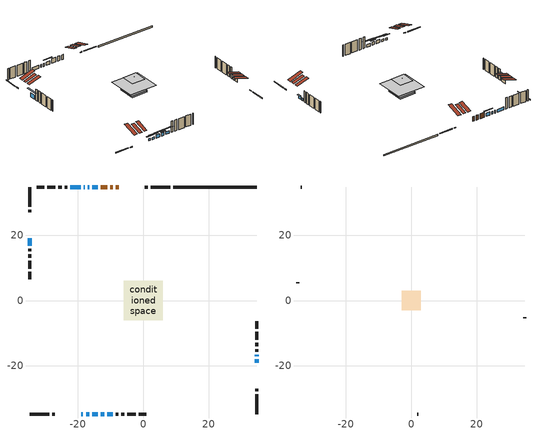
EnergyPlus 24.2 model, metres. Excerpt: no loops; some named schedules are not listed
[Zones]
conditioned space
 floor adiabatic (Floor3 construction): -3.66,-3.66 -3.66,3.66 3.66,3.66 3.66,-3.66 z0.46
 floor adiabatic (AdiabaticFloorConstruction): -6.01,-6.01 -6.01,6.01 6.01,6.01 6.01,-6.01 z2.9
 floor foundation (Slab1 construction): -3.66,-3.66 -3.66,3.66 3.66,3.66 3.66,-3.66 z-0.15
 floor foundation (Slab2 construction): -3.35,-2.29 -3.35,2.29 3.35,2.29 3.35,-2.29 z0
 wall outside (RimJoist1 construction): 8.22,34.75 2.24,34.75 / -34.75,-34.75 -28.77,-34.75 / -34.75,34.75 -34.75,28.77 / 34.75,-34.75 34.75,-28.77 z0.46:0.76
 wall outside (RimJoist2 construction): 1.31,34.75 0.49,34.75 / -27.84,-34.75 -27.02,-34.75 / -34.75,27.84 -34.75,27.02 / 34.75,-27.84 34.75,-27.02 z0.46:0.76
 wall outside (AdiabaticWallConstruction 1): -7.52,34.75 -8.34,34.75 / -9.27,34.75 -10.15,34.75 / -11.08,34.75 -12.99,34.75 z0.46:2.49
 wall outside (AdiabaticWallConstruction): -19.01,-34.75 -18.45,-34.75 / -17.52,-34.75 -16.53,-34.75 z0.46:1.38; -34.75,19.01 -34.75,16.77 z0.46:2.24; -13.92,34.75 -15.64,34.75 / -15.6,-34.75 -13.88,-34.75 / 34.75,-19.01 34.75,-17.96 / -12.95,-34.75 -11.91,-34.75 z0.46:1.83; -16.57,34.75 -16.99,34.75 / -17.92,34.75 -18.15,34.75 / 34.75,-17.04 34.75,-16.62 / -19.07,34.75 -22.34,34.75 z0.46:1.68; -10.98,-34.75 -9.4,-34.75 z0.46:1.63
 wall outside (Wall1 construction): -23.27,34.75 -24.03,34.75 / -8.47,-34.75 -7.71,-34.75 / -34.75,15.84 -34.75,15.08 / 34.75,-15.69 34.75,-14.93 z0.46:5.34
 wall outside (Wall2 construction): -24.96,34.75 -25.96,34.75 / -6.78,-34.75 -5.78,-34.75 / -34.75,14.15 -34.75,13.15 / 34.75,-14 34.75,-13 z0.46:5.34
 wall outside (Wall3 construction): -26.89,34.75 -29.42,34.75 / -4.85,-34.75 -2.32,-34.75 / -34.75,12.22 -34.75,9.68 / 34.75,-12.07 34.75,-9.53 z0.46:5.34
 wall outside (Wall4 construction): -30.35,34.75 -32.62,34.75 / -1.39,-34.75 0.88,-34.75 / -34.75,8.76 -34.75,6.49 / 34.75,-8.6 34.75,-6.34 z0.46:5.34
 wall foundation (FoundationWall1 construction): 34.75,34.75 9.14,34.75 z-0.15:0.46
 window (WindowConstruction 8): -19.01,-34.75 -18.45,-34.75 z0.46:1.37
 window (WindowConstruction 4): -17.52,-34.75 -16.53,-34.75 z0.46:1.37
 window (WindowConstruction 5): -34.75,19.01 -34.75,16.77 z0.46:2.24
 window (WindowConstruction 6): -13.92,34.75 -15.64,34.75 z0.46:1.83
 window (WindowConstruction 7): -15.6,-34.75 -13.88,-34.75 z0.46:1.83
 window (WindowConstruction): 34.75,-19.01 34.75,-17.97 z0.46:1.83
 window (WindowConstruction 1): -12.95,-34.75 -11.91,-34.75 z0.46:1.83
 window (WindowConstruction 9): -16.57,34.75 -16.99,34.75 z0.46:1.68
 window (WindowConstruction 10): -17.92,34.75 -18.15,34.75 z0.46:1.68
 window (WindowConstruction 11): 34.75,-17.04 34.75,-16.62 z0.46:1.68
 window (WindowConstruction 2): -19.07,34.75 -22.34,34.75 z0.46:1.68
 window (WindowConstruction 3): -10.98,-34.75 -9.4,-34.75 z0.46:1.63
 door (Door): -7.52,34.75 -8.34,34.75 z0.46:2.49
 door (Door 1): -9.27,34.75 -10.15,34.75 z0.46:2.49
 door (Door 2): -11.08,34.75 -12.99,34.75 z0.46:2.49
 ceiling adiabatic (AdiabaticFloorConstruction): 6.01,-6.01 6.01,6.01 -6.01,6.01 -6.01,-6.01 z2.9
 roof outside (Roof2 construction): -4.27,34.75,5.34 -4.27,29.77,7 -2.96,29.77,7 -2.96,34.75,5.34; -22.26,-34.75,5.34 -22.26,-29.77,7 -23.57,-29.77,7 -23.57,-34.75,5.34; -34.75,22.26,5.34 -29.77,22.26,7 -29.77,23.57,7 -34.75,23.57,5.34; 34.75,-22.26,5.34 29.77,-22.26,7 29.77,-23.57,7 34.75,-23.57,5.34
 roof outside (Roof3 construction): -6.59,34.75,5.34 -6.59,29.45,7.1 -5.2,29.45,7.1 -5.2,34.75,5.34; -19.94,-34.75,5.34 -19.94,-29.45,7.1 -21.33,-29.45,7.1 -21.33,-34.75,5.34; -34.75,19.94,5.34 -29.45,19.94,7.1 -29.45,21.33,7.1 -34.75,21.33,5.34; 34.75,-19.94,5.34 29.45,-19.94,7.1 29.45,-21.33,7.1 34.75,-21.33,5.34
attic - vented
 floor to conditioned space (Floor1 construction Reversed): -2.96,-2.96 -2.96,2.96 2.96,2.96 2.96,-2.96 z5.34
 floor to conditioned space (Floor2 construction Reversed): -0.91,-0.91 -0.91,0.91 0.91,0.91 0.91,-0.91 z5.34
 wall outside (Wall5 construction): -33.55,34.75 -33.82,34.75 / 1.81,-34.75 2.08,-34.75 / -34.75,5.56 -34.75,5.29 / 34.75,-5.41 34.75,-5.14 z0.46:5.34
 roof outside (Roof1 construction): -2.03,34.75,5.34 -2.03,28.71,7.35 -0.44,28.71,7.35 -0.44,34.75,5.34; -24.5,-34.75,5.34 -24.5,-28.71,7.35 -26.09,-28.71,7.35 -26.09,-34.75,5.34; -34.75,24.5,5.34 -28.71,24.5,7.35 -28.71,26.09,7.35 -34.75,26.09,5.34; 34.75,-24.5,5.34 28.71,-24.5,7.35 28.71,-26.09,7.35 34.75,-26.09,5.34
shading: -17.23,-34.75 -20.23,-34.75 -20.23,-35.05 -17.23,-35.05 z2.59; -15.01,-34.75 -19.04,-34.75 -19.04,-35.21 -15.01,-35.21 z2.9; -34.75,15.25 -34.75,20.53 -35.21,20.53 -35.21,15.25 z3.76; -16.86,34.75 -12.7,34.75 -12.7,35.05 -16.86,35.05 z3.05; -12.66,-34.75 -16.82,-34.75 -16.82,-35.05 -12.66,-35.05 z3.05; 34.75,-17.67 34.75,-19.31 35.36,-19.31 35.36,-17.67 z2.13; -11.3,-34.75 -13.56,-34.75 -13.56,-35.05 -11.3,-35.05 z2.44; -7.88,-34.75 -12.5,-34.75 -12.5,-35.21 -7.88,-35.21 z3.15
[Building]
Building 1: Terrain=Suburbs
[Site:Location]
Greenwood AP_NS: Latitude {deg}=44.98; Longitude {deg}=-64.92; Time Zone {hr}=-4; Elevation {m}=28; Keep Site Location Information=Yes
[Site:GroundTemperature:Shallow]
3.62696, 1.72046, 1.56778, 2.47251, 6.10451, 9.71958, 12.8537, 14.839, 15.0077, 13.3929, 10.3388, 6.83459
[Site:WaterMainsTemperature]
Calculation Method=Schedule; Temperature Schedule=mains temperature schedule
[Material] Roughness=Rough; Thermal Absorptance=0.9
Name | Thickness {m} | Conductivity {W/m-K} | Density {kg/m3} | Specific Heat {J/kg-K} | Solar Absorptance | Visible Absorptance
asphalt or fiberglass shingles | 0.00635 | 0.162714 | 1121.4 | 1465.45 | 0.4 | 0.4
ceiling loosefill ins | 0.0846667 | 0.0480833 | 16.02 | 1046.75 | 0.7 | 0.7
ceiling stud and cavity | 0.1397 | 0.168087 | 65.682 | 1177.47 | 0.7 | 0.7
ceiling stud and cavity 1 | 0.1397 | 0.119484 | 65.682 | 1177.47 | 0.7 | 0.7
concrete 4.0 in. | 0.1016 | 1.803125 | 2242.8 | 837.4 | 0.7 | 0.7
concrete 8.0 in. | 0.2032 | 1.803125 | 2242.8 | 837.4 | 0.7 | 0.7
door material | 0.04445 | 0.0451087 | 512.64 | 1214.23 | 0.7 | 0.7
exterior vertical ins | 0.000518347 | 0.029427 | 32.04 | 1214.23 | 0.7 | 0.7
floor covering | 0.0127 | 9.015625 | 54.468 | 1339.84 | 0.6 | 0.6
floor covering 1 | 0.0127 | 0.0433444 | 54.468 | 1339.84 | 0.6 | 0.6
floor rigid ins; wall rigid ins | 0.512978 | 0.029427 | 32.04 | 1214.23 | 0.7 | 0.7
floor stud and cavity | 0.0889 | 0.221242 | 50.32683 | 1063.81 | 0.7 | 0.7
floor stud and cavity 1 | 0.1397 | 1.75129 | 37.0049 | 1207.88 | 0.7 | 0.7
furniture material conditioned space 1 | 0.1524 | 0.115458 | 640.8 | 1214.23 | 0.6 | 0.6
gypsum board | 0.0127 | 0.160291 | 801 | 837.4 | 0.6 | 0.6
gypsum board 1 | 0.0127 | 0.160291 | 801 | 837.4 | 0.7 | 0.7
osb sheathing 0.5 in. | 0.0127 | 0.115458 | 512.64 | 1214.23 | 0.7 | 0.7
osb sheathing 0.75 in. | 0.01905 | 0.115458 | 512.64 | 1214.23 | 0.7 | 0.7
osb sheathing 2.0 in. | 0.0508 | 0.115458 | 512.64 | 1214.23 | 0.7 | 0.7
rim joist rigid ins; roof rigid ins | 0.051816 | 0.029427 | 32.04 | 1214.23 | 0.7 | 0.7
rim joist stud and cavity | 0.0508 | 0.126838 | 50.32683 | 1063.81 | 0.6 | 0.6
rim joist stud and cavity 1 | 0.0508 | 0.0436077 | 125.044 | 1163.47 | 0.6 | 0.6
roof stud and cavity | 0.2032 | 0.117661 | 78.34581 | 1123.46 | 0.7 | 0.7
roof stud and cavity 1 | 0.2032 | 0.2309 | 78.34581 | 1123.46 | 0.7 | 0.7
wall stud and cavity | 0.1397 | 0.100175 | 139.0536 | 1170.24 | 0.7 | 0.7
wall stud and cavity 1 | 0.1397 | 0.0997969 | 139.0536 | 1170.24 | 0.7 | 0.7
wall stud and cavity 2 | 0.1397 | 0.0865195 | 139.0536 | 1170.24 | 0.7 | 0.7
wall stud and cavity 3 | 0.1397 | 0.087281 | 139.0536 | 1170.24 | 0.7 | 0.7
wall stud and cavity 4 | 0.0889 | 6.1454 | 50.32683 | 1063.81 | 0.6 | 0.6
wall stud and cavity 5 | 0.0889 | 0.380278 | 52.3479 | 1209.89 | 0.7 | 0.7
wall stud and cavity 6 | 0.0889 | 0.391764 | 83.0341 | 1211.67 | 0.7 | 0.7
wood siding | 0.0254 | 0.102417 | 544.68 | 1172.36 | 0.4 | 0.4
wood siding 1 | 0.00254 | 0.102417 | 544.68 | 1172.36 | 0.4 | 0.4
wood siding 2; wood siding 3; wood siding 4 | 0.0254 | 0.102417 | 544.68 | 1172.36 | 0.7 | 0.7
[WindowMaterial:SimpleGlazingSystem]
Name | U-Factor {W/m2-K} | Solar Heat Gain Coefficient
WindowMaterial | 2.22123 | 0.53
WindowMaterial 1 | 2.191708 | 0.55
WindowMaterial 2 | 2.66866 | 0.53
WindowMaterial 3 | 2.123 | 0.6
WindowMaterial 4 | 2.2377 | 0.51
WindowMaterial 5 | 3.04227 | 0.45
WindowMaterial 6 | 3.063281 | 0.52
[Construction]
AdiabaticFloorConstruction: floor stud and cavity 1, floor rigid ins, osb sheathing 0.75 in., floor covering 1
AdiabaticWallConstruction: wood siding 3, wall rigid ins, wall stud and cavity 5, gypsum board
AdiabaticWallConstruction 1: wood siding 4, wall rigid ins, wall stud and cavity 5, gypsum board
Door; Door 1; Door 2: door material
Floor1 construction Reversed: gypsum board, ceiling stud and cavity, ceiling loosefill ins
Floor2 construction Reversed: gypsum board, ceiling stud and cavity 1, ceiling loosefill ins
Floor3 construction: floor stud and cavity, floor covering
FoundationWall1 construction: concrete 8.0 in., gypsum board 1
furniture construction conditioned space 1: furniture material conditioned space 1
PartitionWallConstruction: gypsum board, wall stud and cavity 6, gypsum board
RimJoist1 construction: wood siding 2, rim joist stud and cavity
RimJoist2 construction: wood siding 2, rim joist rigid ins, osb sheathing 2.0 in., rim joist stud and cavity 1
Roof1 construction: asphalt or fiberglass shingles
Roof2 construction: asphalt or fiberglass shingles, osb sheathing 0.75 in., roof stud and cavity, gypsum board
Roof3 construction: asphalt or fiberglass shingles, roof rigid ins, osb sheathing 0.75 in., roof stud and cavity 1, gypsum board
Slab1 construction; Slab2 construction: concrete 4.0 in.
Wall1 construction: wood siding, osb sheathing 0.5 in., wall stud and cavity, gypsum board
Wall2 construction: wood siding, osb sheathing 0.5 in., wall stud and cavity 1, gypsum board
Wall3 construction: wood siding, osb sheathing 0.5 in., wall stud and cavity 2, gypsum board
Wall4 construction: wood siding, osb sheathing 0.5 in., wall stud and cavity 3, gypsum board
Wall5 construction: wood siding 1, wall stud and cavity 4
WindowConstruction; WindowConstruction 1: WindowMaterial
WindowConstruction 10: WindowMaterial 6
WindowConstruction 11; WindowConstruction 8; WindowConstruction 9: WindowMaterial 5
WindowConstruction 2; WindowConstruction 5: WindowMaterial 1
WindowConstruction 3: WindowMaterial 2
WindowConstruction 4: WindowMaterial 3
WindowConstruction 6; WindowConstruction 7: WindowMaterial 4
[Zone] Multiplier=1; Part of Total Floor Area=Yes
Name | Volume {m3}
attic - vented | 12.5708
conditioned space | 355.3
[Space]
Name | Zone | Volume {m3}
attic - vented 1 | attic - vented | 12.5708
conditioned space 1 | conditioned space | 355.3
[ZoneInfiltration:EffectiveLeakageArea]
infil attic - vented 1: Zone or Space=attic - vented 1; Schedule=Always On Discrete; Effective Air Leakage Area {cm2}=1591.45; Stack Coefficient=0.000479137; Wind Coefficient=1.47894e-05
[ZoneMixing]
whole house fan mix: Zone or Space=attic - vented; Schedule=Always On Continuous; Design Flow Rate Calculation Method=Flow/Zone; Design Flow Rate {m3/s}=0; Source Zone or Space=conditioned space
[SurfaceProperty:ExposedFoundationPerimeter] Exposed Perimeter Calculation Method=TotalExposedPerimeter
Name | Total Exposed Perimeter {m}
Slab1 | 25.603
Slab2 | 22.555
[InternalMass] Zone or ZoneList=conditioned space; Space or SpaceList=conditioned space 1
Name | Construction | Surface Area {m2}
furniture mass conditioned space 1 | furniture construction conditioned space 1 | 112.832
partition wall mass | PartitionWallConstruction | 228.57
[Lights]
interior lighting: Zone or ZoneList or Space or SpaceList=conditioned space 1; Schedule=interior lighting schedule; Design Level Calculation Method=LightingLevel; Lighting Level {W}=343.2; Return Air Fraction=0; Fraction Radiant=0.6; Fraction Visible=0.2; Fraction Replaceable=1
[People]
occupants: Zone or ZoneList or Space or SpaceList=conditioned space 1; Number of People Schedule=occupants schedule; Number of People Calculation Method=People; Number of People=3; Fraction Radiant=0.314171; Sensible Heat Fraction=0.56303; Activity Level Schedule=occupants activity schedule; Carbon Dioxide Generation Rate {m3/s-W}=0; Enable ASHRAE 55 Comfort Warnings=No; Mean Radiant Temperature Calculation Type=EnclosureAveraged
[ElectricEquipment] Zone or ZoneList or Space or SpaceList=conditioned space 1; Design Level Calculation Method=EquipmentLevel
Name | Schedule | Design Level {W} | Fraction Latent | Fraction Radiant | Fraction Lost
clothes dryer | clothes dryer schedule | 140.772 | 0.015 | 0.081 | 0.85
clothes washer | clothes washer schedule | 32.1985 | 0.03 | 0.162 | 0.7
cooking range | cooking range schedule | 215.147 | 0.08 | 0.432 | 0.2
dishwasher | dishwasher schedule | 66.8632 | 0.3 | 0.18 | 0.4
fridge | fridge schedule | 72.9452 | 0 | 0.6 | 0
mech vent bath fan 0 | mech vent bath fan 0 schedule | 50.2 | 0 | 0 | 1
mech vent house fan | mech vent house fan schedule | 0 | 0 | 0 | 1
mech vent house fan cfis | mech vent house fan cfis schedule | 0 | 0 | 0 | 0
misc plug loads | misc plug loads schedule | 494.7 | 0.045 | 0.513 | 0.1
whole house fan | Always On Discrete | 0 | 0 | 0 | 1
[OtherEquipment] Zone or ZoneList or Space or SpaceList=conditioned space 1; Design Level Calculation Method=EquipmentLevel
Name | Fuel Type | Schedule | Design Level {W} | Fraction Latent | Fraction Radiant | Fraction Lost
clothes dryer 1 | Electricity | clothes dryer schedule | 0 | 0.015 | 0.081 | 0.85
cooking range 1 | Electricity | cooking range schedule | 0 | 0.08 | 0.432 | 0.2
general water use latent | None | general water use schedule | 62.594 | 1 | 0 | 0
general water use sensible | None | general water use schedule | -61.6891 | 0 | 0.6 | 0
mech vent house fan latent load | None | Always On Discrete | 0 | 1 | 0 | 0
mech vent house fan sensible load | None | Always On Discrete | 0 | 0 | 0 | 0
water heater energy adjustment1 | FuelOilNo2 | Always On Discrete | 0.01 | 0 | 0 | 1
[ZoneInfiltration:DesignFlowRate] Zone or ZoneList or Space or SpaceList=conditioned space 1; Schedule=Always On Discrete; Design Flow Rate Calculation Method=Flow/Zone; Design Flow Rate {m3/s}=0
infil flow; natural vent flow; whole house fan flow
[Foundation:Kiva] Initial Indoor Air Temperature {C}=18; Wall Depth Below Slab {m}=0.2032
Name | Wall Height Above Grade {m} | Custom Block Material Name 1 | Custom Block Depth 1 {m} | Custom Block X Position 1 {m} | Custom Block Z Position 1 {m}
Foundation Kiva 1 | 0.460004 | exterior vertical ins | 0.609996 | 0.2159 | 0
Foundation Kiva 2 | 0.1016
[Foundation:Kiva:Settings]
Soil Conductivity {W/m-K}=0.849921; Soil Density {kg/m3}=1842.3; Soil Specific Heat {J/kg-K}=418.7; Ground Solar Absorptivity=0.9; Ground Thermal Absorptivity=0.9; Ground Surface Roughness {m}=0.03; Far-Field Width {m}=40; Deep-Ground Boundary Condition=ZeroFlux; Deep-Ground Depth {m}=40; Minimum Cell Dimension {m}=0.2; Maximum Cell Growth Coefficient=3; Simulation Timestep=Timestep
[Exterior:Lights]
exterior lighting: Schedule=exterior lighting schedule; Design Level {W}=75.6
[Schedule:Constant]
Name | Hourly Value
Always On Continuous; mech vent house fan schedule; mech vent house fan cfis schedule; Always On Discrete | 1
occupants activity schedule | 117.228
fridge schedule | 0
[Schedule:Week:Daily]
interior lighting schedule Week Rule - Jan1-Jan27: interior lighting schedule day, interior lighting schedule day, interior lighting schedule day, interior lighting schedule day, interior lighting schedule day, interior lighting schedule day, interior lighting schedule day, interior lighting schedule default day, interior lighting schedule default day, interior lighting schedule default day, interior lighting schedule default day, interior lighting schedule default day
interior lighting schedule Week Rule - Jan28-Feb3: interior lighting schedule day, interior lighting schedule day, interior lighting schedule day, interior lighting schedule day, interior lighting schedule day 1, interior lighting schedule day 1, interior lighting schedule day 1, interior lighting schedule default day, interior lighting schedule default day, interior lighting schedule default day, interior lighting schedule default day, interior lighting schedule default day
interior lighting schedule Week Rule - Feb4-Feb24: interior lighting schedule day 1, interior lighting schedule day 1, interior lighting schedule day 1, interior lighting schedule day 1, interior lighting schedule day 1, interior lighting schedule day 1, interior lighting schedule day 1, interior lighting schedule default day, interior lighting schedule default day, interior lighting schedule default day, interior lighting schedule default day, interior lighting schedule default day
interior lighting schedule Week Rule - Feb25-Mar3: interior lighting schedule day 1, interior lighting schedule day 1, interior lighting schedule day 1, interior lighting schedule day 1, interior lighting schedule day 2, interior lighting schedule day 2, interior lighting schedule day 2, interior lighting schedule default day, interior lighting schedule default day, interior lighting schedule default day, interior lighting schedule default day, interior lighting schedule default day
interior lighting schedule Week Rule - Mar4-Mar31: interior lighting schedule day 2, interior lighting schedule day 2, interior lighting schedule day 2, interior lighting schedule day 2, interior lighting schedule day 2, interior lighting schedule day 2, interior lighting schedule day 2, interior lighting schedule default day, interior lighting schedule default day, interior lighting schedule default day, interior lighting schedule default day, interior lighting schedule default day
interior lighting schedule Week Rule - Apr1-Apr28: interior lighting schedule day 3, interior lighting schedule day 3, interior lighting schedule day 3, interior lighting schedule day 3, interior lighting schedule day 3, interior lighting schedule day 3, interior lighting schedule day 3, interior lighting schedule default day, interior lighting schedule default day, interior lighting schedule default day, interior lighting schedule default day, interior lighting schedule default day
interior lighting schedule Week Rule - Apr29-May5: interior lighting schedule day 3, interior lighting schedule day 3, interior lighting schedule day 4, interior lighting schedule day 4, interior lighting schedule day 4, interior lighting schedule day 4, interior lighting schedule day 4, interior lighting schedule default day, interior lighting schedule default day, interior lighting schedule default day, interior lighting schedule default day, interior lighting schedule default day
interior lighting schedule Week Rule - May6-May26: interior lighting schedule day 4, interior lighting schedule day 4, interior lighting schedule day 4, interior lighting schedule day 4, interior lighting schedule day 4, interior lighting schedule day 4, interior lighting schedule day 4, interior lighting schedule default day, interior lighting schedule default day, interior lighting schedule default day, interior lighting schedule default day, interior lighting schedule default day
interior lighting schedule Week Rule - May27-Jun2: interior lighting schedule day 4, interior lighting schedule day 4, interior lighting schedule day 4, interior lighting schedule day 4, interior lighting schedule day 4, interior lighting schedule day 5, interior lighting schedule day 5, interior lighting schedule default day, interior lighting schedule default day, interior lighting schedule default day, interior lighting schedule default day, interior lighting schedule default day
interior lighting schedule Week Rule - Jun3-Jun30: interior lighting schedule day 5, interior lighting schedule day 5, interior lighting schedule day 5, interior lighting schedule day 5, interior lighting schedule day 5, interior lighting schedule day 5, interior lighting schedule day 5, interior lighting schedule default day, interior lighting schedule default day, interior lighting schedule default day, interior lighting schedule default day, interior lighting schedule default day
interior lighting schedule Week Rule - Jul1-Jul28: interior lighting schedule day 6, interior lighting schedule day 6, interior lighting schedule day 6, interior lighting schedule day 6, interior lighting schedule day 6, interior lighting schedule day 6, interior lighting schedule day 6, interior lighting schedule default day, interior lighting schedule default day, interior lighting schedule default day, interior lighting schedule default day, interior lighting schedule default day
interior lighting schedule Week Rule - Jul29-Aug4: interior lighting schedule day 6, interior lighting schedule day 6, interior lighting schedule day 6, interior lighting schedule day 7, interior lighting schedule day 7, interior lighting schedule day 7, interior lighting schedule day 7, interior lighting schedule default day, interior lighting schedule default day, interior lighting schedule default day, interior lighting schedule default day, interior lighting schedule default day
interior lighting schedule Week Rule - Aug5-Aug25: interior lighting schedule day 7, interior lighting schedule day 7, interior lighting schedule day 7, interior lighting schedule day 7, interior lighting schedule day 7, interior lighting schedule day 7, interior lighting schedule day 7, interior lighting schedule default day, interior lighting schedule default day, interior lighting schedule default day, interior lighting schedule default day, interior lighting schedule default day
interior lighting schedule Week Rule - Aug26-Sep1: interior lighting schedule day 7, interior lighting schedule day 7, interior lighting schedule day 7, interior lighting schedule day 7, interior lighting schedule day 7, interior lighting schedule day 7, interior lighting schedule day 8, interior lighting schedule default day, interior lighting schedule default day, interior lighting schedule default day, interior lighting schedule default day, interior lighting schedule default day
interior lighting schedule Week Rule - Sep2-Sep29: interior lighting schedule day 8, interior lighting schedule day 8, interior lighting schedule day 8, interior lighting schedule day 8, interior lighting schedule day 8, interior lighting schedule day 8, interior lighting schedule day 8, interior lighting schedule default day, interior lighting schedule default day, interior lighting schedule default day, interior lighting schedule default day, interior lighting schedule default day
interior lighting schedule Week Rule - Sep30-Oct6: interior lighting schedule day 8, interior lighting schedule day 9, interior lighting schedule day 9, interior lighting schedule day 9, interior lighting schedule day 9, interior lighting schedule day 9, interior lighting schedule day 9, interior lighting schedule default day, interior lighting schedule default day, interior lighting schedule default day, interior lighting schedule default day, interior lighting schedule default day
interior lighting schedule Week Rule - Oct7-Oct27: interior lighting schedule day 9, interior lighting schedule day 9, interior lighting schedule day 9, interior lighting schedule day 9, interior lighting schedule day 9, interior lighting schedule day 9, interior lighting schedule day 9, interior lighting schedule default day, interior lighting schedule default day, interior lighting schedule default day, interior lighting schedule default day, interior lighting schedule default day
interior lighting schedule Week Rule - Oct28-Nov3: interior lighting schedule day 9, interior lighting schedule day 9, interior lighting schedule day 9, interior lighting schedule day 9, interior lighting schedule day 10, interior lighting schedule day 10, interior lighting schedule day 10, interior lighting schedule default day, interior lighting schedule default day, interior lighting schedule default day, interior lighting schedule default day, interior lighting schedule default day
interior lighting schedule Week Rule - Nov4-Nov24: interior lighting schedule day 10, interior lighting schedule day 10, interior lighting schedule day 10, interior lighting schedule day 10, interior lighting schedule day 10, interior lighting schedule day 10, interior lighting schedule day 10, interior lighting schedule default day, interior lighting schedule default day, interior lighting schedule default day, interior lighting schedule default day, interior lighting schedule default day
interior lighting schedule Week Rule - Nov25-Dec1: interior lighting schedule day 10, interior lighting schedule day 10, interior lighting schedule day 10, interior lighting schedule day 10, interior lighting schedule day 10, interior lighting schedule day 10, interior lighting schedule day 11, interior lighting schedule default day, interior lighting schedule default day, interior lighting schedule default day, interior lighting schedule default day, interior lighting schedule default day
interior lighting schedule Week Rule - Dec2-Dec31: interior lighting schedule day 11, interior lighting schedule day 11, interior lighting schedule day 11, interior lighting schedule day 11, interior lighting schedule day 11, interior lighting schedule day 11, interior lighting schedule day 11, interior lighting schedule default day, interior lighting schedule default day, interior lighting schedule default day, interior lighting schedule default day, interior lighting schedule default day
occupants schedule Week Rule - Jan1-Dec31: occupants schedule day, occupants schedule day, occupants schedule day, occupants schedule day, occupants schedule day, occupants schedule day, occupants schedule day, occupants schedule default day, occupants schedule default day, occupants schedule default day, occupants schedule default day, occupants schedule default day
clothes dryer schedule Week Rule - Jan1-Dec31: clothes dryer schedule day, clothes dryer schedule day, clothes dryer schedule day, clothes dryer schedule day, clothes dryer schedule day, clothes dryer schedule day, clothes dryer schedule day, clothes dryer schedule default day, clothes dryer schedule default day, clothes dryer schedule default day, clothes dryer schedule default day, clothes dryer schedule default day
clothes washer schedule Week Rule - Jan1-Dec31: clothes washer schedule day, clothes washer schedule day, clothes washer schedule day, clothes washer schedule day, clothes washer schedule day, clothes washer schedule day, clothes washer schedule day, clothes washer schedule default day, clothes washer schedule default day, clothes washer schedule default day, clothes washer schedule default day, clothes washer schedule default day
cooking range schedule Week Rule - Jan1-Dec31: cooking range schedule day, cooking range schedule day, cooking range schedule day, cooking range schedule day, cooking range schedule day, cooking range schedule day, cooking range schedule day, cooking range schedule default day, cooking range schedule default day, cooking range schedule default day, cooking range schedule default day, cooking range schedule default day
dishwasher schedule Week Rule - Jan1-Dec31: dishwasher schedule day, dishwasher schedule day, dishwasher schedule day, dishwasher schedule day, dishwasher schedule day, dishwasher schedule day, dishwasher schedule day, dishwasher schedule default day, dishwasher schedule default day, dishwasher schedule default day, dishwasher schedule default day, dishwasher schedule default day
mech vent bath fan 0 schedule Week Rule - Jan1-Dec31: mech vent bath fan 0 schedule day, mech vent bath fan 0 schedule day, mech vent bath fan 0 schedule day, mech vent bath fan 0 schedule day, mech vent bath fan 0 schedule day, mech vent bath fan 0 schedule day, mech vent bath fan 0 schedule day, mech vent bath fan 0 schedule default day, mech vent bath fan 0 schedule default day, mech vent bath fan 0 schedule default day, mech vent bath fan 0 schedule default day, mech vent bath fan 0 schedule default day
misc plug loads schedule Week Rule - Jan1-Dec31: misc plug loads schedule day, misc plug loads schedule day, misc plug loads schedule day, misc plug loads schedule day, misc plug loads schedule day, misc plug loads schedule day, misc plug loads schedule day, misc plug loads schedule default day, misc plug loads schedule default day, misc plug loads schedule default day, misc plug loads schedule default day, misc plug loads schedule default day
general water use schedule Week Rule - Jan1-Dec31: general water use schedule day, general water use schedule day, general water use schedule day, general water use schedule day, general water use schedule day, general water use schedule day, general water use schedule day, general water use schedule default day, general water use schedule default day, general water use schedule default day, general water use schedule default day, general water use schedule default day
exterior lighting schedule Week Rule - Jan1-Jan27: exterior lighting schedule day, exterior lighting schedule day, exterior lighting schedule day, exterior lighting schedule day, exterior lighting schedule day, exterior lighting schedule day, exterior lighting schedule day, exterior lighting schedule default day, exterior lighting schedule default day, exterior lighting schedule default day, exterior lighting schedule default day, exterior lighting schedule default day
exterior lighting schedule Week Rule - Jan28-Feb3: exterior lighting schedule day, exterior lighting schedule day, exterior lighting schedule day, exterior lighting schedule day, exterior lighting schedule day 1, exterior lighting schedule day 1, exterior lighting schedule day 1, exterior lighting schedule default day, exterior lighting schedule default day, exterior lighting schedule default day, exterior lighting schedule default day, exterior lighting schedule default day
exterior lighting schedule Week Rule - Feb4-Feb24: exterior lighting schedule day 1, exterior lighting schedule day 1, exterior lighting schedule day 1, exterior lighting schedule day 1, exterior lighting schedule day 1, exterior lighting schedule day 1, exterior lighting schedule day 1, exterior lighting schedule default day, exterior lighting schedule default day, exterior lighting schedule default day, exterior lighting schedule default day, exterior lighting schedule default day
exterior lighting schedule Week Rule - Feb25-Mar3: exterior lighting schedule day 1, exterior lighting schedule day 1, exterior lighting schedule day 1, exterior lighting schedule day 1, exterior lighting schedule day 2, exterior lighting schedule day 2, exterior lighting schedule day 2, exterior lighting schedule default day, exterior lighting schedule default day, exterior lighting schedule default day, exterior lighting schedule default day, exterior lighting schedule default day
exterior lighting schedule Week Rule - Mar4-Mar31: exterior lighting schedule day 2, exterior lighting schedule day 2, exterior lighting schedule day 2, exterior lighting schedule day 2, exterior lighting schedule day 2, exterior lighting schedule day 2, exterior lighting schedule day 2, exterior lighting schedule default day, exterior lighting schedule default day, exterior lighting schedule default day, exterior lighting schedule default day, exterior lighting schedule default day
exterior lighting schedule Week Rule - Apr1-Apr28: exterior lighting schedule day 3, exterior lighting schedule day 3, exterior lighting schedule day 3, exterior lighting schedule day 3, exterior lighting schedule day 3, exterior lighting schedule day 3, exterior lighting schedule day 3, exterior lighting schedule default day, exterior lighting schedule default day, exterior lighting schedule default day, exterior lighting schedule default day, exterior lighting schedule default day
exterior lighting schedule Week Rule - Apr29-May5: exterior lighting schedule day 3, exterior lighting schedule day 3, exterior lighting schedule day 4, exterior lighting schedule day 4, exterior lighting schedule day 4, exterior lighting schedule day 4, exterior lighting schedule day 4, exterior lighting schedule default day, exterior lighting schedule default day, exterior lighting schedule default day, exterior lighting schedule default day, exterior lighting schedule default day
exterior lighting schedule Week Rule - May6-May26: exterior lighting schedule day 4, exterior lighting schedule day 4, exterior lighting schedule day 4, exterior lighting schedule day 4, exterior lighting schedule day 4, exterior lighting schedule day 4, exterior lighting schedule day 4, exterior lighting schedule default day, exterior lighting schedule default day, exterior lighting schedule default day, exterior lighting schedule default day, exterior lighting schedule default day
exterior lighting schedule Week Rule - May27-Jun2: exterior lighting schedule day 4, exterior lighting schedule day 4, exterior lighting schedule day 4, exterior lighting schedule day 4, exterior lighting schedule day 4, exterior lighting schedule day 5, exterior lighting schedule day 5, exterior lighting schedule default day, exterior lighting schedule default day, exterior lighting schedule default day, exterior lighting schedule default day, exterior lighting schedule default day
exterior lighting schedule Week Rule - Jun3-Jun30: exterior lighting schedule day 5, exterior lighting schedule day 5, exterior lighting schedule day 5, exterior lighting schedule day 5, exterior lighting schedule day 5, exterior lighting schedule day 5, exterior lighting schedule day 5, exterior lighting schedule default day, exterior lighting schedule default day, exterior lighting schedule default day, exterior lighting schedule default day, exterior lighting schedule default day
exterior lighting schedule Week Rule - Jul1-Jul28: exterior lighting schedule day 6, exterior lighting schedule day 6, exterior lighting schedule day 6, exterior lighting schedule day 6, exterior lighting schedule day 6, exterior lighting schedule day 6, exterior lighting schedule day 6, exterior lighting schedule default day, exterior lighting schedule default day, exterior lighting schedule default day, exterior lighting schedule default day, exterior lighting schedule default day
exterior lighting schedule Week Rule - Jul29-Aug4: exterior lighting schedule day 6, exterior lighting schedule day 6, exterior lighting schedule day 6, exterior lighting schedule day 7, exterior lighting schedule day 7, exterior lighting schedule day 7, exterior lighting schedule day 7, exterior lighting schedule default day, exterior lighting schedule default day, exterior lighting schedule default day, exterior lighting schedule default day, exterior lighting schedule default day
exterior lighting schedule Week Rule - Aug5-Aug25: exterior lighting schedule day 7, exterior lighting schedule day 7, exterior lighting schedule day 7, exterior lighting schedule day 7, exterior lighting schedule day 7, exterior lighting schedule day 7, exterior lighting schedule day 7, exterior lighting schedule default day, exterior lighting schedule default day, exterior lighting schedule default day, exterior lighting schedule default day, exterior lighting schedule default day
[Schedule:Year]
interior lighting schedule: interior lighting schedule Week Rule - Jan1-Jan27, 1, 1, 1, 27, interior lighting schedule Week Rule - Jan28-Feb3, 1, 28, 2, 3, interior lighting schedule Week Rule - Feb4-Feb24, 2, 4, 2, 24, interior lighting schedule Week Rule - Feb25-Mar3, 2, 25, 3, 3, interior lighting schedule Week Rule - Mar4-Mar31, 3, 4, 3, 31, interior lighting schedule Week Rule - Apr1-Apr28, 4, 1, 4, 28, interior lighting schedule Week Rule - Apr29-May5, 4, 29, 5, 5, interior lighting schedule Week Rule - May6-May26, 5, 6, 5, 26, interior lighting schedule Week Rule - May27-Jun2, 5, 27, 6, 2, interior lighting schedule Week Rule - Jun3-Jun30, 6, 3, 6, 30, interior lighting schedule Week Rule - Jul1-Jul28, 7, 1, 7, 28, interior lighting schedule Week Rule - Jul29-Aug4, 7, 29, 8, 4, interior lighting schedule Week Rule - Aug5-Aug25, 8, 5, 8, 25, interior lighting schedule Week Rule - Aug26-Sep1, 8, 26, 9, 1, interior lighting schedule Week Rule - Sep2-Sep29, 9, 2, 9, 29, interior lighting schedule Week Rule - Sep30-Oct6, 9, 30, 10, 6, interior lighting schedule Week Rule - Oct7-Oct27, 10, 7, 10, 27, interior lighting schedule Week Rule - Oct28-Nov3, 10, 28, 11, 3, interior lighting schedule Week Rule - Nov4-Nov24, 11, 4, 11, 24, interior lighting schedule Week Rule - Nov25-Dec1, 11, 25, 12, 1, interior lighting schedule Week Rule - Dec2-Dec31, 12, 2, 12, 31
occupants schedule: occupants schedule Week Rule - Jan1-Dec31, 1, 1, 12, 31
clothes dryer schedule: clothes dryer schedule Week Rule - Jan1-Dec31, 1, 1, 12, 31
clothes washer schedule: clothes washer schedule Week Rule - Jan1-Dec31, 1, 1, 12, 31
cooking range schedule: cooking range schedule Week Rule - Jan1-Dec31, 1, 1, 12, 31
dishwasher schedule: dishwasher schedule Week Rule - Jan1-Dec31, 1, 1, 12, 31
mech vent bath fan 0 schedule: mech vent bath fan 0 schedule Week Rule - Jan1-Dec31, 1, 1, 12, 31
misc plug loads schedule: misc plug loads schedule Week Rule - Jan1-Dec31, 1, 1, 12, 31
general water use schedule: general water use schedule Week Rule - Jan1-Dec31, 1, 1, 12, 31
exterior lighting schedule: exterior lighting schedule Week Rule - Jan1-Jan27, 1, 1, 1, 27, exterior lighting schedule Week Rule - Jan28-Feb3, 1, 28, 2, 3, exterior lighting schedule Week Rule - Feb4-Feb24, 2, 4, 2, 24, exterior lighting schedule Week Rule - Feb25-Mar3, 2, 25, 3, 3, exterior lighting schedule Week Rule - Mar4-Mar31, 3, 4, 3, 31, exterior lighting schedule Week Rule - Apr1-Apr28, 4, 1, 4, 28, exterior lighting schedule Week Rule - Apr29-May5, 4, 29, 5, 5, exterior lighting schedule Week Rule - May6-May26, 5, 6, 5, 26, exterior lighting schedule Week Rule - May27-Jun2, 5, 27, 6, 2, exterior lighting schedule Week Rule - Jun3-Jun30, 6, 3, 6, 30, exterior lighting schedule Week Rule - Jul1-Jul28, 7, 1, 7, 28, exterior lighting schedule Week Rule - Jul29-Aug4, 7, 29, 8, 4, exterior lighting schedule Week Rule - Aug5-Aug25, 8, 5, 8, 25, exterior lighting schedule Week Rule - Aug26-Sep1, 8, 26, 9, 1, exterior lighting schedule Week Rule - Sep2-Sep29, 9, 2, 9, 29, exterior lighting schedule Week Rule - Sep30-Oct6, 9, 30, 10, 6, exterior lighting schedule Week Rule - Oct7-Oct27, 10, 7, 10, 27, exterior lighting schedule Week Rule - Oct28-Nov3, 10, 28, 11, 3, exterior lighting schedule Week Rule - Nov4-Nov24, 11, 4, 11, 24, exterior lighting schedule Week Rule - Nov25-Dec1, 11, 25, 12, 1, exterior lighting schedule Week Rule - Dec2-Dec31, 12, 2, 12, 31
[Schedule:Compact]
mains temperature schedule: Through: 01/01, For: AllDays, Until: 24:00, 7.74778, Through: 01/02, For: AllDays, Until: 24:00, 7.68278, Through: 01/03, For: AllDays, Until: 24:00, 7.61944, Through: 01/04, For: AllDays, Until: 24:00, 7.55667, Through: 01/05, For: AllDays, Until: 24:00, 7.495, Through: 01/06, For: AllDays, Until: 24:00, 7.435, Through: 01/07, For: AllDays, Until: 24:00, 7.37556, Through: 01/08, For: AllDays, Until: 24:00, 7.31778, Through: 01/09, For: AllDays, Until: 24:00, 7.26111, Through: 01/10, For: AllDays, Until: 24:00, 7.20556, Through: 01/11, For: AllDays, Until: 24:00, 7.15111, Through: 01/12, For: AllDays, Until: 24:00, 7.09833, Through: 01/13, For: AllDays, Until: 24:00, 7.04667, Through: 01/14, For: AllDays, Until: 24:00, 6.99667, Through: 01/15, For: AllDays, Until: 24:00, 6.94722, Through: 01/16, For: AllDays, Until: 24:00, 6.9, Through: 01/17, For: AllDays, Until: 24:00, 6.85333, Through: 01/18, For: AllDays, Until: 24:00, 6.80833, Through: 01/19, For: AllDays, Until: 24:00, 6.765, Through: 01/20, For: AllDays, Until: 24:00, 6.72278, Through: 01/21, For: AllDays, Until: 24:00, 6.68167, Through: 01/22, For: AllDays, Until: 24:00, 6.64278, Through: 01/23, For: AllDays, Until: 24:00, 6.60444, Through: 01/24, For: AllDays, Until: 24:00, 6.56778, Through: 01/25, For: AllDays, Until: 24:00, 6.53278, Through: 01/26, For: AllDays, Until: 24:00, 6.49944, Through: 01/27, For: AllDays, Until: 24:00, 6.46722, Through: 01/28, For: AllDays, Until: 24:00, 6.43667, Through: 01/29, For: AllDays, Until: 24:00, 6.40722, Through: 01/30, For: AllDays, Until: 24:00, 6.37944, Through: 01/31, For: AllDays, Until: 24:00, 6.35333, Through: 02/01, For: AllDays, Until: 24:00, 6.32889, Through: 02/02, For: AllDays, Until: 24:00, 6.30556, Through: 02/03, For: AllDays, Until: 24:00, 6.28389, Through: 02/04, For: AllDays, Until: 24:00, 6.26389, Through: 02/05, For: AllDays, Until: 24:00, 6.24556, Through: 02/06, For: AllDays, Until: 24:00, 6.22833, Through: 02/07, For: AllDays, Until: 24:00, 6.21278, Through: 02/08, For: AllDays, Until: 24:00, 6.19889, Through: 02/09, For: AllDays, Until: 24:00, 6.18667, Through: 02/10, For: AllDays, Until: 24:00, 6.17611, Through: 02/11, For: AllDays, Until: 24:00, 6.16667, Through: 02/12, For: AllDays, Until: 24:00, 6.15889, Through: 02/13, For: AllDays, Until: 24:00, 6.15278, Through: 02/14, For: AllDays, Until: 24:00, 6.14833, Through: 02/15, For: AllDays, Until: 24:00, 6.14556, Through: 02/16, For: AllDays, Until: 24:00, 6.14389, Through: 02/17, For: AllDays, Until: 24:00, 6.14444, Through: 02/18, For: AllDays, Until: 24:00, 6.14611, Through: 02/19, For: AllDays, Until: 24:00, 6.14944, Through: 02/20, For: AllDays, Until: 24:00, 6.15444, Through: 02/21, For: AllDays, Until: 24:00, 6.16056, Through: 02/22, For: AllDays, Until: 24:00, 6.16889, Through: 02/23, For: AllDays, Until: 24:00, 6.17833, Through: 02/24, For: AllDays, Until: 24:00, 6.18944, Through: 02/25, For: AllDays, Until: 24:00, 6.20222, Through: 02/26, For: AllDays, Until: 24:00, 6.21667, Through: 02/27, For: AllDays, Until: 24:00, 6.23222, Through: 02/28, For: AllDays, Until: 24:00, 6.25, Through: 03/01, For: AllDays, Until: 24:00, 6.26889, Through: 03/02, For: AllDays, Until: 24:00, 6.28889, Through: 03/03, For: AllDays, Until: 24:00, 6.31111, Through: 03/04, For: AllDays, Until: 24:00, 6.33444, Through: 03/05, For: AllDays, Until: 24:00, 6.35944, Through: 03/06, For: AllDays, Until: 24:00, 6.38611, Through: 03/07, For: AllDays, Until: 24:00, 6.41444, Through: 03/08, For: AllDays, Until: 24:00, 6.44389, Through: 03/09, For: AllDays, Until: 24:00, 6.475, Through: 03/10, For: AllDays, Until: 24:00, 6.50722, Through: 03/11, For: AllDays, Until: 24:00, 6.54111, Through: 03/12, For: AllDays, Until: 24:00, 6.57667, Through: 03/13, For: AllDays, Until: 24:00, 6.61333, Through: 03/14, For: AllDays, Until: 24:00, 6.65167, Through: 03/15, For: AllDays, Until: 24:00, 6.69167, Through: 03/16, For: AllDays, Until: 24:00, 6.73278, Through: 03/17, For: AllDays, Until: 24:00, 6.77556, Through: 03/18, For: AllDays, Until: 24:00, 6.81944, Through: 03/19, For: AllDays, Until: 24:00, 6.86444, Through: 03/20, For: AllDays, Until: 24:00, 6.91111, Through: 03/21, For: AllDays, Until: 24:00, 6.95889, Through: 03/22, For: AllDays, Until: 24:00, 7.00833, Through: 03/23, For: AllDays, Until: 24:00, 7.05889, Through: 03/24, For: AllDays, Until: 24:00, 7.11111, Through: 03/25, For: AllDays, Until: 24:00, 7.16444, Through: 03/26, For: AllDays, Until: 24:00, 7.21889, Through: 03/27, For: AllDays, Until: 24:00, 7.27444, Through: 03/28, For: AllDays, Until: 24:00, 7.33167, Through: 03/29, For: AllDays, Until: 24:00, 7.39, Through: 03/30, For: AllDays, Until: 24:00, 7.44944, Through: 03/31, For: AllDays, Until: 24:00, 7.51, Through: 04/01, For: AllDays, Until: 24:00, 7.57167, Through: 04/02, For: AllDays, Until: 24:00, 7.63444, Through: 04/03, For: AllDays, Until: 24:00, 7.69833, Through: 04/04, For: AllDays, Until: 24:00, 7.76389, Through: 04/05, For: AllDays, Until: 24:00, 7.83, Through: 04/06, For: AllDays, Until: 24:00, 7.89722, Through: 04/07, For: AllDays, Until: 24:00, 7.96556, Through: 04/08, For: AllDays, Until: 24:00, 8.035, Through: 04/09, For: AllDays, Until: 24:00, 8.10556, Through: 04/10, For: AllDays, Until: 24:00, 8.17722, Through: 04/11, For: AllDays, Until: 24:00, 8.24944, Through: 04/12, For: AllDays, Until: 24:00, 8.32278, Through: 04/13, For: AllDays, Until: 24:00, 8.39722, Through: 04/14, For: AllDays, Until: 24:00, 8.47222, Through: 04/15, For: AllDays, Until: 24:00, 8.54833, Through: 04/16, For: AllDays, Until: 24:00, 8.62556, Through: 04/17, For: AllDays, Until: 24:00, 8.70333, Through: 04/18, For: AllDays, Until: 24:00, 8.78167, Through: 04/19, For: AllDays, Until: 24:00, 8.86111, Through: 04/20, For: AllDays, Until: 24:00, 8.94111, Through: 04/21, For: AllDays, Until: 24:00, 9.02222, Through: 04/22, For: AllDays, Until: 24:00, 9.10389, Through: 04/23, For: AllDays, Until: 24:00, 9.18611, Through: 04/24, For: AllDays, Until: 24:00, 9.26889, Through: 04/25, For: AllDays, Until: 24:00, 9.35278, Through: 04/26, For: AllDays, Until: 24:00, 9.43667, Through: 04/27, For: AllDays, Until: 24:00, 9.52167, Through: 04/28, For: AllDays, Until: 24:00, 9.60722, Through: 04/29, For: AllDays, Until: 24:00, 9.69333, Through: 04/30, For: AllDays, Until: 24:00, 9.77944, Through: 05/01, For: AllDays, Until: 24:00, 9.86667, Through: 05/02, For: AllDays, Until: 24:00, 9.95389, Through: 05/03, For: AllDays, Until: 24:00, 10.0417, Through: 05/04, For: AllDays, Until: 24:00, 10.13, Through: 05/05, For: AllDays, Until: 24:00, 10.2189, Through: 05/06, For: AllDays, Until: 24:00, 10.3078, Through: 05/07, For: AllDays, Until: 24:00, 10.3972, Through: 05/08, For: AllDays, Until: 24:00, 10.4872, Through: 05/09, For: AllDays, Until: 24:00, 10.5772, Through: 05/10, For: AllDays, Until: 24:00, 10.6678, Through: 05/11, For: AllDays, Until: 24:00, 10.7578, Through: 05/12, For: AllDays, Until: 24:00, 10.8489, Through: 05/13, For: AllDays, Until: 24:00, 10.9394, Through: 05/14, For: AllDays, Until: 24:00, 11.0306, Through: 05/15, For: AllDays, Until: 24:00, 11.1217, Through: 05/16, For: AllDays, Until: 24:00, 11.2133, Through: 05/17, For: AllDays, Until: 24:00, 11.3044, Through: 05/18, For: AllDays, Until: 24:00, 11.3961, Through: 05/19, For: AllDays, Until: 24:00, 11.4872, Through: 05/20, For: AllDays, Until: 24:00, 11.5789, Through: 05/21, For: AllDays, Until: 24:00, 11.67, Through: 05/22, For: AllDays, Until: 24:00, 11.7617, Through: 05/23, For: AllDays, Until: 24:00, 11.8528, Through: 05/24, For: AllDays, Until: 24:00, 11.9439, Through: 05/25, For: AllDays, Until: 24:00, 12.0344, Through: 05/26, For: AllDays, Until: 24:00, 12.1256, Through: 05/27, For: AllDays, Until: 24:00, 12.2161, Through: 05/28, For: AllDays, Until: 24:00, 12.3067, Through: 05/29, For: AllDays, Until: 24:00, 12.3967, Through: 05/30, For: AllDays, Until: 24:00, 12.4861, Through: 05/31, For: AllDays, Until: 24:00, 12.5761, Through: 06/01, For: AllDays, Until: 24:00, 12.665, Through: 06/02, For: AllDays, Until: 24:00, 12.7539, Through: 06/03, For: AllDays, Until: 24:00, 12.8422, Through: 06/04, For: AllDays, Until: 24:00, 12.9306, Through: 06/05, For: AllDays, Until: 24:00, 13.0178, Through: 06/06, For: AllDays, Until: 24:00, 13.105, Through: 06/07, For: AllDays, Until: 24:00, 13.1917, Through: 06/08, For: AllDays, Until: 24:00, 13.2778, Through: 06/09, For: AllDays, Until: 24:00, 13.3633, Through: 06/10, For: AllDays, Until: 24:00, 13.4483, Through: 06/11, For: AllDays, Until: 24:00, 13.5328, Through: 06/12, For: AllDays, Until: 24:00, 13.6167, Through: 06/13, For: AllDays, Until: 24:00, 13.7, Through: 06/14, For: AllDays, Until: 24:00, 13.7822, Through: 06/15, For: AllDays, Until: 24:00, 13.8644, Through: 06/16, For: AllDays, Until: 24:00, 13.9456, Through: 06/17, For: AllDays, Until: 24:00, 14.0256, Through: 06/18, For: AllDays, Until: 24:00, 14.1056, Through: 06/19, For: AllDays, Until: 24:00, 14.1844, Through: 06/20, For: AllDays, Until: 24:00, 14.2622, Through: 06/21, For: AllDays, Until: 24:00, 14.3394, Through: 06/22, For: AllDays, Until: 24:00, 14.4161, Through: 06/23, For: AllDays, Until: 24:00, 14.4911, Through: 06/24, For: AllDays, Until: 24:00, 14.5661, Through: 06/25, For: AllDays, Until: 24:00, 14.6394, Through: 06/26, For: AllDays, Until: 24:00, 14.7122, Through: 06/27, For: AllDays, Until: 24:00, 14.7839, Through: 06/28, For: AllDays, Until: 24:00, 14.855, Through: 06/29, For: AllDays, Until: 24:00, 14.9244, Through: 06/30, For: AllDays, Until: 24:00, 14.9933, Through: 07/01, For: AllDays, Until: 24:00, 15.0611, Through: 07/02, For: AllDays, Until: 24:00, 15.1272, Through: 07/03, For: AllDays, Until: 24:00, 15.1928, Through: 07/04, For: AllDays, Until: 24:00, 15.2572, Through: 07/05, For: AllDays, Until: 24:00, 15.3206, Through: 07/06, For: AllDays, Until: 24:00, 15.3828, Through: 07/07, For: AllDays, Until: 24:00, 15.4439, Through: 07/08, For: AllDays, Until: 24:00, 15.5039, Through: 07/09, For: AllDays, Until: 24:00, 15.5622, Through: 07/10, For: AllDays, Until: 24:00, 15.6194, Through: 07/11, For: AllDays, Until: 24:00, 15.6756, Through: 07/12, For: AllDays, Until: 24:00, 15.7306, Through: 07/13, For: AllDays, Until: 24:00, 15.7844, Through: 07/14, For: AllDays, Until: 24:00, 15.8367, Through: 07/15, For: AllDays, Until: 24:00, 15.8878, Through: 07/16, For: AllDays, Until: 24:00, 15.9372, Through: 07/17, For: AllDays, Until: 24:00, 15.9861, Through: 07/18, For: AllDays, Until: 24:00, 16.0328, Through: 07/19, For: AllDays, Until: 24:00, 16.0789, Through: 07/20, For: AllDays, Until: 24:00, 16.1228, Through: 07/21, For: AllDays, Until: 24:00, 16.1661, Through: 07/22, For: AllDays, Until: 24:00, 16.2078, Through: 07/23, For: AllDays, Until: 24:00, 16.2478, Through: 07/24, For: AllDays, Until: 24:00, 16.2867, Through: 07/25, For: AllDays, Until: 24:00, 16.3239, Through: 07/26, For: AllDays, Until: 24:00, 16.3594, Through: 07/27, For: AllDays, Until: 24:00, 16.3939, Through: 07/28, For: AllDays, Until: 24:00, 16.4272, Through: 07/29, For: AllDays, Until: 24:00, 16.4583, Through: 07/30, For: AllDays, Until: 24:00, 16.4883, Through: 07/31, For: AllDays, Until: 24:00, 16.5172, Through: 08/01, For: AllDays, Until: 24:00, 16.5439, Through: 08/02, For: AllDays, Until: 24:00, 16.5694, Through: 08/03, For: AllDays, Until: 24:00, 16.5933, Through: 08/04, For: AllDays, Until: 24:00, 16.6161, Through: 08/05, For: AllDays, Until: 24:00, 16.6372, Through: 08/06, For: AllDays, Until: 24:00, 16.6567, Through: 08/07, For: AllDays, Until: 24:00, 16.6744, Through: 08/08, For: AllDays, Until: 24:00, 16.6906, Through: 08/09, For: AllDays, Until: 24:00, 16.7056, Through: 08/10, For: AllDays, Until: 24:00, 16.7189, Through: 08/11, For: AllDays, Until: 24:00, 16.7306, Through: 08/12, For: AllDays, Until: 24:00, 16.7406, Through: 08/13, For: AllDays, Until: 24:00, 16.7489, Through: 08/14, For: AllDays, Until: 24:00, 16.7561, Through: 08/15, For: AllDays, Until: 24:00, 16.7611, Through: 08/16, For: AllDays, Until: 24:00, 16.765, Through: 08/17, For: AllDays, Until: 24:00, 16.7672, Through: 08/18, For: AllDays, Until: 24:00, 16.7683, Through: 08/19, For: AllDays, Until: 24:00, 16.7672, Through: 08/20, For: AllDays, Until: 24:00, 16.765, Through: 08/21, For: AllDays, Until: 24:00, 16.7606, Through: 08/22, For: AllDays, Until: 24:00, 16.755, Through: 08/23, For: AllDays, Until: 24:00, 16.7478, Through: 08/24, For: AllDays, Until: 24:00, 16.7394, Through: 08/25, For: AllDays, Until: 24:00, 16.7289, Through: 08/26, For: AllDays, Until: 24:00, 16.7172, Through: 08/27, For: AllDays, Until: 24:00, 16.7033, Through: 08/28, For: AllDays, Until: 24:00, 16.6883, Through: 08/29, For: AllDays, Until: 24:00, 16.6722, Through: 08/30, For: AllDays, Until: 24:00, 16.6539, Through: 08/31, For: AllDays, Until: 24:00, 16.6344, Through: 09/01, For: AllDays, Until: 24:00, 16.6133, Through: 09/02, For: AllDays, Until: 24:00, 16.5906, Through: 09/03, For: AllDays, Until: 24:00, 16.5661, Through: 09/04, For: AllDays, Until: 24:00, 16.5406, Through: 09/05, For: AllDays, Until: 24:00, 16.5133, Through: 09/06, For: AllDays, Until: 24:00, 16.485, Through: 09/07, For: AllDays, Until: 24:00, 16.4544, Through: 09/08, For: AllDays, Until: 24:00, 16.4228, Through: 09/09, For: AllDays, Until: 24:00, 16.3894, Through: 09/10, For: AllDays, Until: 24:00, 16.355, Through: 09/11, For: AllDays, Until: 24:00, 16.3189, Through: 09/12, For: AllDays, Until: 24:00, 16.2817, Through: 09/13, For: AllDays, Until: 24:00, 16.2428, Through: 09/14, For: AllDays, Until: 24:00, 16.2022, Through: 09/15, For: AllDays, Until: 24:00, 16.1606, Through: 09/16, For: AllDays, Until: 24:00, 16.1172, Through: 09/17, For: AllDays, Until: 24:00, 16.0728, Through: 09/18, For: AllDays, Until: 24:00, 16.0267, Through: 09/19, For: AllDays, Until: 24:00, 15.9794, Through: 09/20, For: AllDays, Until: 24:00, 15.9311, Through: 09/21, For: AllDays, Until: 24:00, 15.8811, Through: 09/22, For: AllDays, Until: 24:00, 15.83, Through: 09/23, For: AllDays, Until: 24:00, 15.7772, Through: 09/24, For: AllDays, Until: 24:00, 15.7233, Through: 09/25, For: AllDays, Until: 24:00, 15.6683, Through: 09/26, For: AllDays, Until: 24:00, 15.6122, Through: 09/27, For: AllDays, Until: 24:00, 15.5544, Through: 09/28, For: AllDays, Until: 24:00, 15.4961, Through: 09/29, For: AllDays, Until: 24:00, 15.4361, Through: 09/30, For: AllDays, Until: 24:00, 15.375, Through: 10/01, For: AllDays, Until: 24:00, 15.3128, Through: 10/02, For: AllDays, Until: 24:00, 15.2489, Through: 10/03, For: AllDays, Until: 24:00, 15.1844, Through: 10/04, For: AllDays, Until: 24:00, 15.1189, Through: 10/05, For: AllDays, Until: 24:00, 15.0522, Through: 10/06, For: AllDays, Until: 24:00, 14.9844, Through: 10/07, For: AllDays, Until: 24:00, 14.9156, Through: 10/08, For: AllDays, Until: 24:00, 14.8456, Through: 10/09, For: AllDays, Until: 24:00, 14.775, Through: 10/10, For: AllDays, Until: 24:00, 14.7028, Through: 10/11, For: AllDays, Until: 24:00, 14.63, Through: 10/12, For: AllDays, Until: 24:00, 14.5561, Through: 10/13, For: AllDays, Until: 24:00, 14.4817, Through: 10/14, For: AllDays, Until: 24:00, 14.4061, Through: 10/15, For: AllDays, Until: 24:00, 14.3294, Through: 10/16, For: AllDays, Until: 24:00, 14.2522, Through: 10/17, For: AllDays, Until: 24:00, 14.1739, Through: 10/18, For: AllDays, Until: 24:00, 14.095, Through: 10/19, For: AllDays, Until: 24:00, 14.0156, Through: 10/20, For: AllDays, Until: 24:00, 13.935, Through: 10/21, For: AllDays, Until: 24:00, 13.8539, Through: 10/22, For: AllDays, Until: 24:00, 13.7717, Through: 10/23, For: AllDays, Until: 24:00, 13.6894, Through: 10/24, For: AllDays, Until: 24:00, 13.6061, Through: 10/25, For: AllDays, Until: 24:00, 13.5222, Through: 10/26, For: AllDays, Until: 24:00, 13.4372, Through: 10/27, For: AllDays, Until: 24:00, 13.3522, Through: 10/28, For: AllDays, Until: 24:00, 13.2667, Through: 10/29, For: AllDays, Until: 24:00, 13.1806, Through: 10/30, For: AllDays, Until: 24:00, 13.0939, Through: 10/31, For: AllDays, Until: 24:00, 13.0067, Through: 11/01, For: AllDays, Until: 24:00, 12.9189, Through: 11/02, For: AllDays, Until: 24:00, 12.8311, Through: 11/03, For: AllDays, Until: 24:00, 12.7422, Through: 11/04, For: AllDays, Until: 24:00, 12.6533, Through: 11/05, For: AllDays, Until: 24:00, 12.5644, Through: 11/06, For: AllDays, Until: 24:00, 12.4744, Through: 11/07, For: AllDays, Until: 24:00, 12.385, Through: 11/08, For: AllDays, Until: 24:00, 12.2944, Through: 11/09, For: AllDays, Until: 24:00, 12.2044, Through: 11/10, For: AllDays, Until: 24:00, 12.1139, Through: 11/11, For: AllDays, Until: 24:00, 12.0228, Through: 11/12, For: AllDays, Until: 24:00, 11.9317, Through: 11/13, For: AllDays, Until: 24:00, 11.8406, Through: 11/14, For: AllDays, Until: 24:00, 11.7494, Through: 11/15, For: AllDays, Until: 24:00, 11.6583, Through: 11/16, For: AllDays, Until: 24:00, 11.5667, Through: 11/17, For: AllDays, Until: 24:00, 11.4756, Through: 11/18, For: AllDays, Until: 24:00, 11.3839, Through: 11/19, For: AllDays, Until: 24:00, 11.2928, Through: 11/20, For: AllDays, Until: 24:00, 11.2011, Through: 11/21, For: AllDays, Until: 24:00, 11.11, Through: 11/22, For: AllDays, Until: 24:00, 11.0189, Through: 11/23, For: AllDays, Until: 24:00, 10.9278, Through: 11/24, For: AllDays, Until: 24:00, 10.8372, Through: 11/25, For: AllDays, Until: 24:00, 10.7461, Through: 11/26, For: AllDays, Until: 24:00, 10.6556, Through: 11/27, For: AllDays, Until: 24:00, 10.5656, Through: 11/28, For: AllDays, Until: 24:00, 10.4756, Through: 11/29, For: AllDays, Until: 24:00, 10.3856, Through: 11/30, For: AllDays, Until: 24:00, 10.2967, Through: 12/01, For: AllDays, Until: 24:00, 10.2072, Through: 12/02, For: AllDays, Until: 24:00, 10.1189, Through: 12/03, For: AllDays, Until: 24:00, 10.0306, Through: 12/04, For: AllDays, Until: 24:00, 9.94278, Through: 12/05, For: AllDays, Until: 24:00, 9.855, Through: 12/06, For: AllDays, Until: 24:00, 9.76833, Through: 12/07, For: AllDays, Until: 24:00, 9.68167, Through: 12/08, For: AllDays, Until: 24:00, 9.59611, Through: 12/09, For: AllDays, Until: 24:00, 9.51056, Through: 12/10, For: AllDays, Until: 24:00, 9.42611, Through: 12/11, For: AllDays, Until: 24:00, 9.34167, Through: 12/12, For: AllDays, Until: 24:00, 9.25833, Through: 12/13, For: AllDays, Until: 24:00, 9.175, Through: 12/14, For: AllDays, Until: 24:00, 9.09278, Through: 12/15, For: AllDays, Until: 24:00, 9.01167, Through: 12/16, For: AllDays, Until: 24:00, 8.93056, Through: 12/17, For: AllDays, Until: 24:00, 8.85056, Through: 12/18, For: AllDays, Until: 24:00, 8.77167, Through: 12/19, For: AllDays, Until: 24:00, 8.69278, Through: 12/20, For: AllDays, Until: 24:00, 8.615, Through: 12/21, For: AllDays, Until: 24:00, 8.53833, Through: 12/22, For: AllDays, Until: 24:00, 8.46222, Through: 12/23, For: AllDays, Until: 24:00, 8.38722, Through: 12/24, For: AllDays, Until: 24:00, 8.31333, Through: 12/25, For: AllDays, Until: 24:00, 8.24, Through: 12/26, For: AllDays, Until: 24:00, 8.16778, Through: 12/27, For: AllDays, Until: 24:00, 8.09667, Through: 12/28, For: AllDays, Until: 24:00, 8.02611, Through: 12/29, For: AllDays, Until: 24:00, 7.95667, Through: 12/30, For: AllDays, Until: 24:00, 7.88833, Through: 12/31, For: AllDays, Until: 24:00, 7.82111
